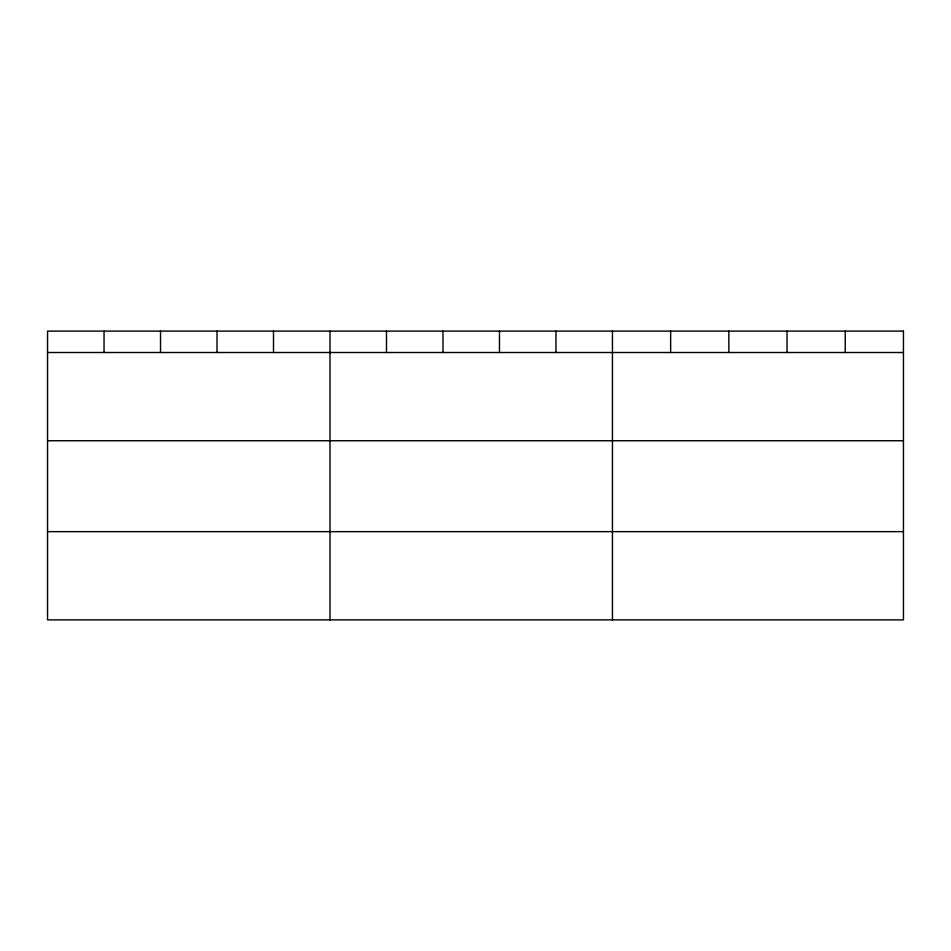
<?xml version="1.0" encoding="UTF-8"?>
<svg xmlns="http://www.w3.org/2000/svg" width="951" height="951" viewBox="0 0 951 951"><rect width="100%" height="100%" fill="white"/><g stroke="black" fill="none" stroke-linecap="round" stroke-linejoin="round"><path stroke-width="1.43" d="M47.55 352.512L903.45 352.512M47.55 440.741L903.45 440.741M47.55 531.645L903.45 531.645M845.249 331.114L845.249 352.512M787.048 331.114L787.048 352.512M728.846 331.114L728.846 352.512M670.645 331.114L670.645 352.512M612.444 331.114L612.444 619.886M555.955 331.114L555.955 352.512M499.465 331.114L499.465 352.512M442.976 331.114L442.976 352.512M386.486 331.114L386.486 352.512M329.997 331.114L329.997 619.886M273.508 331.114L273.508 352.512M217.018 331.114L217.018 352.512M160.529 331.114L160.529 352.512M104.039 331.114L104.039 352.512M903.45 331.114L47.55 331.114L47.55 619.886L903.45 619.886L903.45 331.114"/></g></svg>
